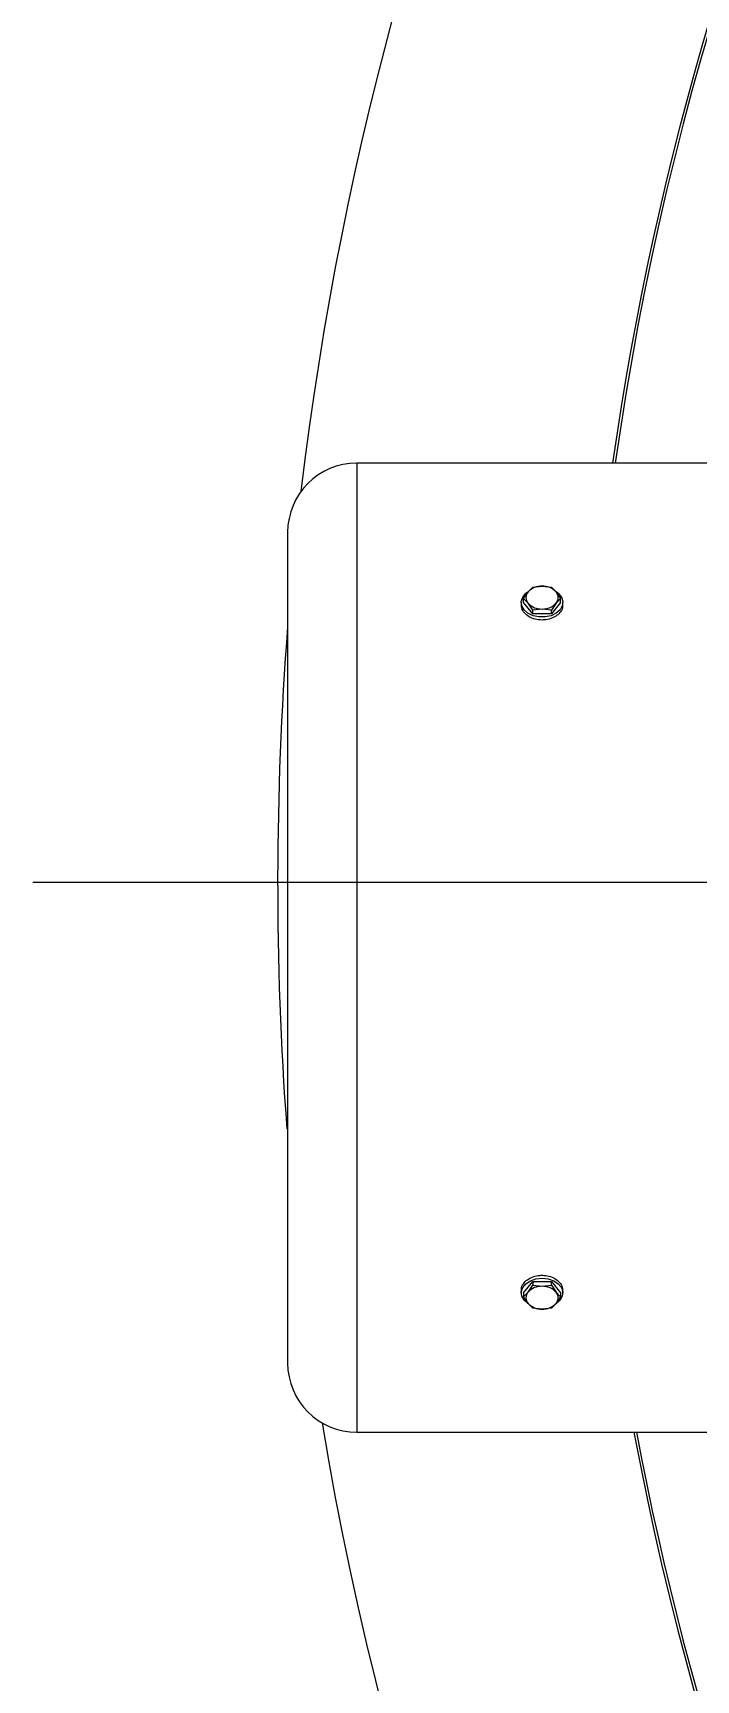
# Model space of a CAD drawing. Extents: x -681219 to -550379, y -242630 to -158199.
# Drawn here: x -644419.9 to -644286.4, y -223774.4 to -223443 of the extents above; entities that cross this region are included whole.
import ezdxf
from ezdxf.lldxf.tags import DXFTag

# ---------------------------------------------------------------- set-up
doc = ezdxf.new("R2010")
doc.units = 0
doc.header["$LTSCALE"] = 1000
doc.layers.get('0').update_dxf_attribs({"linetype": 'CONTINUOUS'})
doc.layers.add('famsun', color=7, linetype='CONTINUOUS', lineweight=0)
doc.layers.add('text1', color=7, linetype='CONTINUOUS', lineweight=0)
doc.styles.add('ISOCP', font='isocp.shx', dxfattribs={"bigfont": 'gbcbig.shx'})
tags = doc.linetypes.add('CENTER2', pattern=[28.575, 19.05, -3.175, 3.175, -3.175]).pattern_tags.tags
tags[10:11] = [DXFTag(74, 4), DXFTag(75, 0), DXFTag(340, '0'), DXFTag(46, 0.0), DXFTag(50, 0.0), DXFTag(44, 0.0), DXFTag(45, 0.0)]
tags[8:9] = [DXFTag(74, 4), DXFTag(75, 0), DXFTag(340, '0'), DXFTag(46, 0.0), DXFTag(50, 0.0), DXFTag(44, 0.0), DXFTag(45, 0.0)]
tags[6:7] = [DXFTag(74, 4), DXFTag(75, 0), DXFTag(340, '0'), DXFTag(46, 0.0), DXFTag(50, 0.0), DXFTag(44, 0.0), DXFTag(45, 0.0)]
tags[4:5] = [DXFTag(74, 4), DXFTag(75, 0), DXFTag(340, '0'), DXFTag(46, 0.0), DXFTag(50, 0.0), DXFTag(44, 0.0), DXFTag(45, 0.0)]

# ---------------------------------------------------------------- blocks, each defined once
blk = doc.blocks.new('Slurry tank 1000l-V')
for p, q in [((-574.53, 84.4), (-649.07, 84.4)), ((-649.07, 84.4), (-649.07, -110.6)), ((-615.98, 56.36), (-615.98, 55.84)), ((-615.97, 56.58), (-615.69, 57.44)), ((-615.87, 55.7), (-615.97, 56.58)), ((-615.69, 57.44), (-615.07, 58.2)), ((-615.55, 57.14), (-614.61, 58.49)), ((-615.55, 56.36), (-615.55, 57.14)), ((-614.61, 56.19), (-615.55, 57.14)), ((-613.68, 54.06), (-615.55, 56.36)), ((-615.07, 58.2), (-614.65, 58.52)), ((-614.61, 58.49), (-613.68, 59.44)), ((-613.68, 59.44), (-611.8, 59.64)), ((-611.8, 59.64), (-609.92, 59.44)), ((-609.92, 59.44), (-608.98, 58.49)), ((-608.05, 56.36), (-609.92, 54.06)), ((-608.98, 58.54), (-608.53, 58.2)), ((-608.98, 58.49), (-608.05, 57.14)), ((-608.05, 57.14), (-608.98, 56.19)), ((-608.53, 58.2), (-607.91, 57.44)), ((-608.05, 56.36), (-608.05, 57.14)), ((-607.91, 57.44), (-607.63, 56.58)), ((-607.63, 56.58), (-607.72, 55.7)), ((-607.62, 55.84), (-607.62, 56.36)), ((-615.42, 54.88), (-615.87, 55.7)), ((-614.64, 54.19), (-615.42, 54.88)), ((-613.61, 53.7), (-614.64, 54.19)), ((-613.68, 54.84), (-614.61, 56.19)), ((-611.8, 55.04), (-613.68, 54.84)), ((-613.68, 54.06), (-613.68, 54.84)), ((-609.92, 54.06), (-613.68, 54.06)), ((-612.42, 53.44), (-613.61, 53.7)), ((-611.18, 53.44), (-612.42, 53.44)), ((-609.92, 54.84), (-611.8, 55.04)), ((-609.99, 53.7), (-611.18, 53.44)), ((-608.96, 54.19), (-609.99, 53.7)), ((-608.98, 56.19), (-609.92, 54.84)), ((-609.92, 54.06), (-609.92, 54.84)), ((-608.18, 54.88), (-608.96, 54.19)), ((-607.72, 55.7), (-608.18, 54.88)), ((-615.98, -82.04), (-615.98, -82.56)), ((-615.97, -82.34), (-615.69, -81.48)), ((-615.87, -83.22), (-615.97, -82.34)), ((-615.69, -81.48), (-615.07, -80.72)), ((-615.55, -82.56), (-613.68, -80.26)), ((-615.55, -83.34), (-614.61, -82.39)), ((-615.55, -82.56), (-615.55, -83.34)), ((-615.07, -80.72), (-614.15, -80.12)), ((-614.61, -82.39), (-613.68, -81.04)), ((-614.15, -80.12), (-613.03, -79.73)), ((-613.68, -80.26), (-609.92, -80.26)), ((-613.68, -80.26), (-613.68, -81.04)), ((-613.68, -81.04), (-611.8, -81.24)), ((-613.03, -79.73), (-611.8, -79.6)), ((-611.8, -79.6), (-610.57, -79.73)), ((-611.8, -81.24), (-609.92, -81.04)), ((-610.57, -79.73), (-609.44, -80.12)), ((-609.92, -81.04), (-609.92, -80.26)), ((-609.92, -80.26), (-608.05, -82.56)), ((-609.92, -81.04), (-608.98, -82.39)), ((-609.44, -80.12), (-608.53, -80.72)), ((-608.98, -82.39), (-608.05, -83.34)), ((-608.53, -80.72), (-607.91, -81.48)), ((-608.05, -82.56), (-608.05, -83.34)), ((-607.91, -81.48), (-607.63, -82.34)), ((-607.63, -82.34), (-607.72, -83.22)), ((-607.62, -82.56), (-607.62, -82.04)), ((-615.42, -84.04), (-615.87, -83.22)), ((-614.61, -84.69), (-615.55, -83.34)), ((-614.67, -84.7), (-615.42, -84.04)), ((-613.68, -85.64), (-614.61, -84.69)), ((-611.8, -85.84), (-613.68, -85.64)), ((-609.92, -85.64), (-611.8, -85.84)), ((-608.98, -84.69), (-609.92, -85.64)), ((-608.05, -83.34), (-608.98, -84.69)), ((-608.96, -84.72), (-608.97, -84.73)), ((-608.18, -84.04), (-608.96, -84.72)), ((-607.72, -83.22), (-608.18, -84.04)), ((-649.07, -110.6), (-574.53, -110.6))]:
    blk.add_line(p, q)
at = {"color": 8, "linetype": 'CENTER2'}
blk.add_line((1092.75, 0), (-714.25, 0), dxfattribs=at)
for centre, radius, start, end in [((0, 0), 665, 323.2686, 173.20578), ((0, 0), 603.52, 327.38732, 171.96102), ((0, 0), 603, 90, 171.95407), ((-649.07, 70.47), 13.93, 90, 180), ((-613.3, 57.34), 1.75, 138.8939, 221.1061), ((-611.95, 55.99), 3.65, 87.5923, 136.8231), ((-611.65, 55.99), 3.65, 43.1769, 92.4077), ((-610.3, 57.34), 1.75, 318.8939, 41.1061), ((-611.95, 58.69), 3.65, 223.1769, 272.4077), ((-611.65, 58.69), 3.65, 267.5923, 316.8231), ((0, 0), 665, 175.5673, 184.27083), ((-613.3, -83.54), 1.75, 138.8939, 221.1061), ((-611.95, -84.89), 3.65, 87.5923, 136.8231), ((-611.65, -84.89), 3.65, 43.1769, 92.4077), ((-610.3, -83.54), 1.75, 318.8939, 41.1061), ((-611.95, -82.19), 3.65, 223.1769, 272.4077), ((-611.65, -82.19), 3.65, 267.5923, 316.8231), ((-649.07, -96.67), 13.93, 180, 270), ((0, 0), 665, 189.40986, 270), ((0, 0), 603.52, 190.55964, 270), ((0, 0), 603, 190.56881, 318.04763)]:
    blk.add_arc(centre, radius, start, end)
for points, knots in [([(-663, 70.47), (-663, 70.4), (-663, 70.27), (-663, 69.17), (-663, 67.36), (-663, 64.71), (-663, 61.24), (-663, 56.95), (-663, 51.89), (-663, 46.1), (-663, 39.68), (-663, 32.74), (-663, 25.39), (-663, 17.77), (-663, 10), (-663, 2.25), (-663, -5.45), (-663, -10.55), (-663, -13.1)], [0, 0, 0, 0, 0.058247, 0.116497, 0.177469, 0.239988, 0.303803, 0.368625, 0.434138, 0.5, 0.565862, 0.631375, 0.696197, 0.760012, 0.822531, 0.883503, 0.94175, 1, 1, 1, 1]), ([(-611.8, 52.82), (-612.27, 52.86), (-613.21, 52.93), (-614.46, 53.46), (-615.4, 54.23), (-615.93, 55.07), (-615.93, 55.62), (-615.92, 55.84)], [0, 0, 0, 0, 0.214611, 0.429216, 0.643946, 0.858756, 1, 1, 1, 1]), ([(-607.67, 55.84), (-607.66, 55.73), (-607.6, 55.28), (-607.99, 54.51), (-608.8, 53.67), (-609.97, 53.07), (-611.04, 52.84), (-611.65, 52.83), (-611.8, 52.82)], [0, 0, 0, 0, 0.073432, 0.287968, 0.502576, 0.717357, 0.93214, 1, 1, 1, 1]), ([(-663, -13.1), (-663, -15.65), (-663, -20.75), (-663, -28.45), (-663, -36.2), (-663, -43.97), (-663, -51.59), (-663, -58.94), (-663, -65.88), (-663, -72.3), (-663, -78.09), (-663, -83.15), (-663, -87.44), (-663, -90.91), (-663, -93.56), (-663, -95.37), (-663, -96.47), (-663, -96.6), (-663, -96.67)], [0, 0, 0, 0, 0.058248, 0.116497, 0.177469, 0.239988, 0.303803, 0.368625, 0.434138, 0.5, 0.565862, 0.631375, 0.696197, 0.760012, 0.822531, 0.883503, 0.941749, 1, 1, 1, 1]), ([(-615.92, -82.04), (-615.94, -81.93), (-616, -81.48), (-615.61, -80.71), (-614.8, -79.87), (-613.63, -79.27), (-612.56, -79.05), (-611.48, -79.01), (-610.39, -79.14), (-609.14, -79.65), (-608.2, -80.43), (-607.67, -81.27), (-607.67, -81.82), (-607.67, -82.04)], [0, 0, 0, 0, 0.036716, 0.143984, 0.251288, 0.358679, 0.466071, 0.500001, 0.607306, 0.714608, 0.821973, 0.929378, 1, 1, 1, 1])]:
    blk.add_open_spline(points, degree=3, knots=knots)

msp = doc.modelspace()

# ---------------------------------------------------------------- block references
at = {"layer": 'famsun', "color": 2}
msp.add_blockref('Slurry tank 1000l-V', (-643705.6313, -223613.9565), dxfattribs=at)

# ---------------------------------------------------------------- texts
at = {"layer": 'text1', "ltscale": 20, "insert": (-643357.2081, -223227.8596), "char_height": 200, "attachment_point": 3, "style": 'ISOCP'}
msp.add_mtext_dynamic_manual_height_columns('{\\Fgbenor,-gbcbig|c134;\\Q5;\\W0.8;\\C6;Slurry tank\\P1000L}', width=16722.717465, gutter_width=355537.5, heights=[0], dxfattribs=at)

doc.saveas('drawing.dxf')
